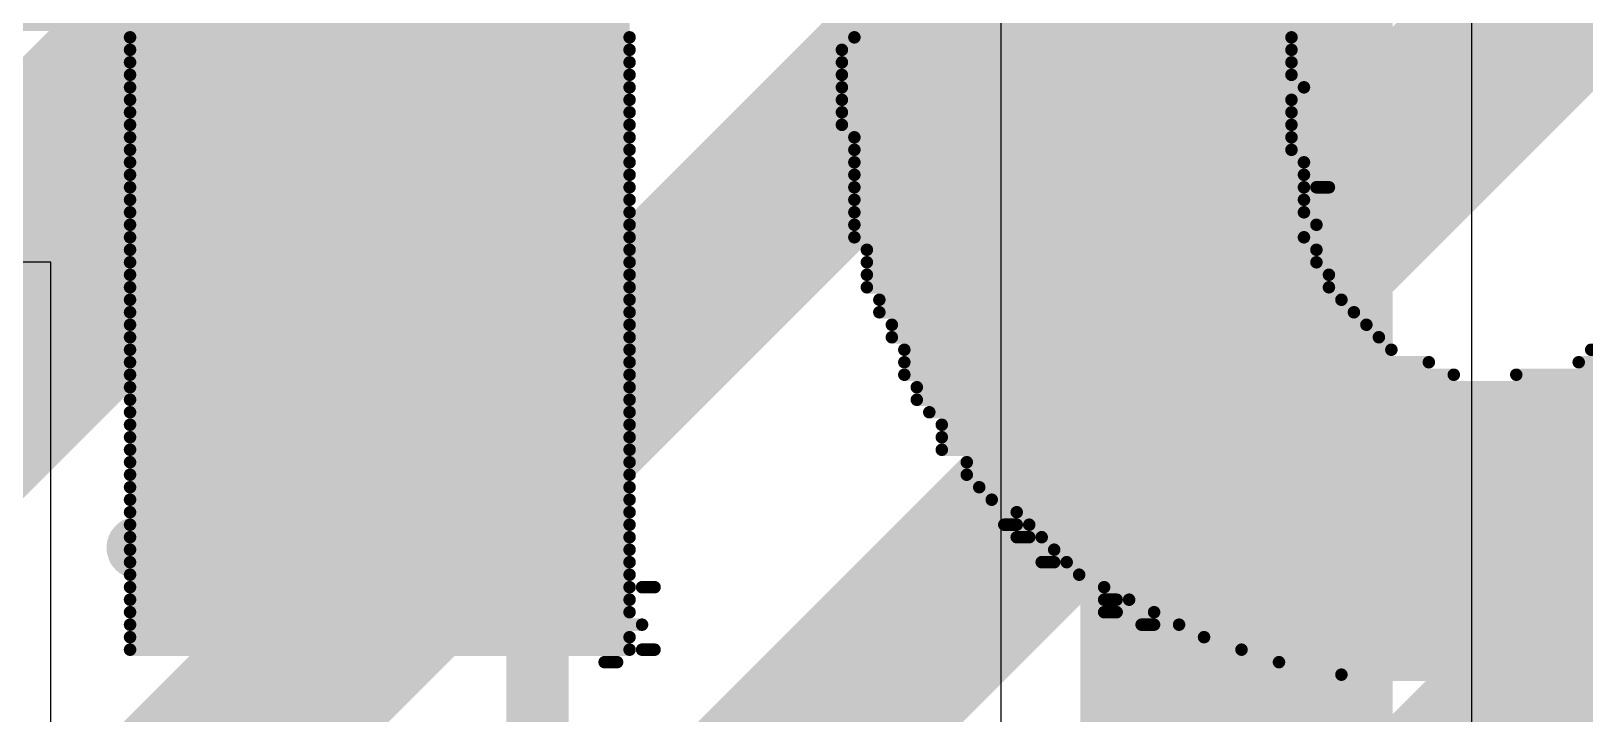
# Model space of a CAD drawing. Header units: millimetres. Extents: x -41 to 155, y -111 to 87.
# Drawn here: x -4.846 to -1.686, y 8.81 to 10.198 of the extents above; entities that cross this region are included whole.
import ezdxf

# ---------------------------------------------------------------- set-up
doc = ezdxf.new("R2010")
doc.units = ezdxf.units.MM
for name, color, linetype in [('BottomLayer', 5, 'Continuous'), ('BottomOverlay', 54, 'Continuous'), ('Mechanical1', 6, 'Continuous'), ('Mechanical2', 216, 'Continuous'), ('TopLayer', 1, 'Continuous'), ('TopOverlay', 2, 'Continuous')]:
    doc.layers.add(name, color=color, linetype=linetype)

# ---------------------------------------------------------------- blocks, each defined once
blk = doc.blocks.new('38_SMD_M______3')
at = {"layer": 'TopOverlay', "const_width": 0.127}
for points in [[(9.0718, -8.4094), (9.0718, -9.2222)], [(6.5826, -9.2222), (9.0718, -9.2222)]]:
    blk.add_lwpolyline(points, dxfattribs=at)
at = {"layer": 'TopOverlay', "const_width": 0.0635}
for points in [[(9.0401, -8.4094, 1), (9.1036, -8.4094, 1)], [(9.0401, -9.2222, 1), (9.1036, -9.2222, 1)], [(9.0401, -9.2222, 1), (9.1036, -9.2222, 1)]]:
    blk.add_lwpolyline(points, format="xyb", close=True, dxfattribs=at)

msp = doc.modelspace()

# ---------------------------------------------------------------- linework, layer by layer
at = {"layer": 'BottomLayer'}
for points, const_width in [([(-8.2859, 6.2738), (1.5185, 16.0782)], 0.635), ([(-9.7463, 2.2679), (2.6924, 14.7066)], 0.381), ([(-7.8309, 5.3517), (1.2192, 14.4018)], 0.381), ([(-8.5205, 2.0967), (2.8629, 13.4801)], 0.381)]:
    msp.add_lwpolyline(points, dxfattribs=dict(at, const_width=const_width))
at = {"layer": 'BottomOverlay', "const_width": 0.0254}
for points in [[(-6.677, 10.2108), (-3.629, 10.2108)], [(-3.1718, 10.2108), (-2.2828, 10.2108)], [(-4.645, 10.1854), (-3.629, 10.1854)], [(-3.1718, 10.1854), (-2.2828, 10.1854)], [(-4.645, 10.16), (-3.629, 10.16)], [(-4.645, 10.1346), (-3.629, 10.1346)], [(-3.1972, 10.16), (-2.2828, 10.16)], [(-3.1972, 10.1346), (-2.2828, 10.1346)], [(-4.645, 10.1092), (-3.629, 10.1092)], [(-3.1972, 10.1092), (-2.2828, 10.1092)], [(-4.645, 10.0838), (-3.629, 10.0838)], [(-3.1972, 10.0838), (-2.2574, 10.0838)], [(-4.645, 10.0584), (-3.629, 10.0584)], [(-3.1972, 10.0584), (-2.2828, 10.0584)], [(-4.645, 10.033), (-3.629, 10.033)], [(-4.645, 10.0076), (-3.629, 10.0076)], [(-3.1972, 10.033), (-2.2828, 10.033)], [(-3.1972, 10.0076), (-2.2828, 10.0076)], [(-4.645, 9.9822), (-3.629, 9.9822)], [(-3.1718, 9.9822), (-2.2828, 9.9822)], [(-4.645, 9.9568), (-3.629, 9.9568)], [(-3.1718, 9.9568), (-2.2828, 9.9568)], [(-4.645, 9.9314), (-3.629, 9.9314)], [(-3.1718, 9.9314), (-2.2574, 9.9314)], [(-4.645, 9.906), (-3.629, 9.906)], [(-4.645, 9.8806), (-3.629, 9.8806)], [(-3.1718, 9.906), (-2.2574, 9.906)], [(-3.1718, 9.8806), (-2.2574, 9.8806)], [(-2.232, 9.8806), (-2.2066, 9.8806)], [(-4.645, 9.8552), (-3.629, 9.8552)], [(-3.1718, 9.8552), (-2.2574, 9.8552)], [(-4.645, 9.8298), (-3.629, 9.8298)], [(-3.1718, 9.8298), (-2.2574, 9.8298)], [(-4.645, 9.8044), (-3.629, 9.8044)], [(-3.1718, 9.8044), (-2.232, 9.8044)], [(-4.645, 9.779), (-3.629, 9.779)], [(-4.645, 9.7536), (-3.629, 9.7536)], [(-3.1718, 9.779), (-2.2574, 9.779)], [(-3.1464, 9.7536), (-2.232, 9.7536)], [(-4.645, 9.7282), (-3.629, 9.7282)], [(-3.1464, 9.7282), (-2.232, 9.7282)], [(-4.645, 9.7028), (-3.629, 9.7028)], [(-3.1464, 9.7028), (-2.2066, 9.7028)], [(-4.645, 9.6774), (-3.629, 9.6774)], [(-3.1464, 9.6774), (-2.2066, 9.6774)], [(-4.645, 9.652), (-3.629, 9.652)], [(-4.645, 9.6266), (-3.629, 9.6266)], [(-3.121, 9.652), (-2.1812, 9.652)], [(-3.121, 9.6266), (-2.1558, 9.6266)], [(-4.645, 9.6012), (-3.629, 9.6012)], [(-3.0956, 9.6012), (-2.1304, 9.6012)], [(-4.645, 9.5758), (-3.629, 9.5758)], [(-3.0956, 9.5758), (-2.105, 9.5758)], [(-4.645, 9.5504), (-3.629, 9.5504)], [(-3.0702, 9.5504), (-2.0796, 9.5504)], [(-1.6732, 9.5504), (-0.6572, 9.5504)], [(-4.645, 9.525), (-3.629, 9.525)], [(-3.0702, 9.525), (-2.0034, 9.525)], [(-1.6986, 9.525), (-0.6572, 9.525)], [(-4.645, 9.4996), (-3.629, 9.4996)], [(-4.645, 9.4742), (-3.629, 9.4742)], [(-3.0702, 9.4996), (-1.9526, 9.4996)], [(-3.0448, 9.4742), (-0.6826, 9.4742)], [(-1.8256, 9.4996), (-0.6826, 9.4996)], [(-4.645, 9.4488), (-3.629, 9.4488)], [(-3.0448, 9.4488), (-0.6826, 9.4488)], [(-4.645, 9.4234), (-3.629, 9.4234)], [(-3.0194, 9.4234), (-0.708, 9.4234)], [(-4.645, 9.398), (-3.629, 9.398)], [(-2.994, 9.398), (-0.7334, 9.398)], [(-4.645, 9.3726), (-3.629, 9.3726)], [(-4.645, 9.3472), (-3.629, 9.3472)], [(-2.994, 9.3726), (-0.7588, 9.3726)], [(-2.994, 9.3472), (-0.7588, 9.3472)], [(-4.645, 9.3218), (-3.629, 9.3218)], [(-2.9432, 9.3218), (-0.7842, 9.3218)], [(-4.645, 9.2964), (-3.629, 9.2964)], [(-2.9432, 9.2964), (-0.7842, 9.2964)], [(-4.645, 9.271), (-3.629, 9.271)], [(-2.9178, 9.271), (-0.835, 9.271)], [(-4.645, 9.2456), (-3.629, 9.2456)], [(-4.645, 9.2202), (-3.629, 9.2202)], [(-2.8924, 9.2456), (-0.8604, 9.2456)], [(-2.8416, 9.2202), (-0.8858, 9.2202)], [(-4.645, 9.1948), (-3.629, 9.1948)], [(-2.867, 9.1948), (-2.8416, 9.1948)], [(-2.8162, 9.1948), (-0.9112, 9.1948)], [(-4.645, 9.1694), (-3.629, 9.1694)], [(-2.8416, 9.1694), (-2.8162, 9.1694)], [(-2.7908, 9.1694), (-0.9366, 9.1694)], [(-4.645, 9.144), (-3.629, 9.144)], [(-2.7654, 9.144), (-0.962, 9.144)], [(-4.645, 9.1186), (-3.629, 9.1186)], [(-4.645, 9.0932), (-3.629, 9.0932)], [(-2.7908, 9.1186), (-2.7654, 9.1186)], [(-2.74, 9.1186), (-1.0128, 9.1186)], [(-2.7146, 9.0932), (-1.0382, 9.0932)], [(-4.645, 9.0678), (-3.629, 9.0678)], [(-3.6036, 9.0678), (-3.5782, 9.0678)], [(-2.6638, 9.0678), (-1.089, 9.0678)], [(-4.645, 9.0424), (-3.629, 9.0424)], [(-2.6638, 9.0424), (-2.6384, 9.0424)], [(-2.613, 9.0424), (-1.1144, 9.0424)], [(-4.645, 9.017), (-3.629, 9.017)], [(-2.6638, 9.017), (-2.6384, 9.017)], [(-2.5622, 9.017), (-1.1652, 9.017)], [(-4.645, 8.9916), (-3.6036, 8.9916)], [(-4.645, 8.9662), (-3.629, 8.9662)], [(-2.5876, 8.9916), (-2.5622, 8.9916)], [(-2.5114, 8.9916), (-1.216, 8.9916)], [(-2.4606, 8.9662), (-1.2668, 8.9662)], [(-4.645, 8.9408), (-3.629, 8.9408)], [(-3.6036, 8.9408), (-3.5782, 8.9408)], [(-2.3844, 8.9408), (-1.343, 8.9408)], [(-3.6798, 8.9154), (-3.6544, 8.9154)], [(-2.3082, 8.9154), (-1.4446, 8.9154)], [(-2.1812, 8.89), (-1.5716, 8.89)]]:
    msp.add_lwpolyline(points, dxfattribs=at)
at = {"layer": 'BottomOverlay', "const_width": 0.0127}
for points in [[(-4.6513, 10.1854, 1), (-4.6386, 10.1854, 1)], [(-3.6353, 10.1854, 1), (-3.6226, 10.1854, 1)], [(-3.1781, 10.1854, 1), (-3.1654, 10.1854, 1)], [(-2.2891, 10.1854, 1), (-2.2764, 10.1854, 1)], [(-4.6513, 10.16, 1), (-4.6386, 10.16, 1)], [(-4.6513, 10.1346, 1), (-4.6386, 10.1346, 1)], [(-3.6353, 10.16, 1), (-3.6226, 10.16, 1)], [(-3.6353, 10.1346, 1), (-3.6226, 10.1346, 1)], [(-3.2035, 10.16, 1), (-3.1908, 10.16, 1)], [(-3.2035, 10.1346, 1), (-3.1908, 10.1346, 1)], [(-2.2891, 10.16, 1), (-2.2764, 10.16, 1)], [(-2.2891, 10.1346, 1), (-2.2764, 10.1346, 1)], [(-4.6513, 10.1092, 1), (-4.6386, 10.1092, 1)], [(-3.6353, 10.1092, 1), (-3.6226, 10.1092, 1)], [(-3.2035, 10.1092, 1), (-3.1908, 10.1092, 1)], [(-2.2891, 10.1092, 1), (-2.2764, 10.1092, 1)], [(-4.6513, 10.0838, 1), (-4.6386, 10.0838, 1)], [(-3.6353, 10.0838, 1), (-3.6226, 10.0838, 1)], [(-3.2035, 10.0838, 1), (-3.1908, 10.0838, 1)], [(-2.2637, 10.0838, 1), (-2.251, 10.0838, 1)], [(-4.6513, 10.0584, 1), (-4.6386, 10.0584, 1)], [(-3.6353, 10.0584, 1), (-3.6226, 10.0584, 1)], [(-3.2035, 10.0584, 1), (-3.1908, 10.0584, 1)], [(-2.2891, 10.0584, 1), (-2.2764, 10.0584, 1)], [(-4.6513, 10.033, 1), (-4.6386, 10.033, 1)], [(-4.6513, 10.0076, 1), (-4.6386, 10.0076, 1)], [(-3.6353, 10.033, 1), (-3.6226, 10.033, 1)], [(-3.6353, 10.0076, 1), (-3.6226, 10.0076, 1)], [(-3.2035, 10.033, 1), (-3.1908, 10.033, 1)], [(-3.2035, 10.0076, 1), (-3.1908, 10.0076, 1)], [(-2.2891, 10.033, 1), (-2.2764, 10.033, 1)], [(-2.2891, 10.0076, 1), (-2.2764, 10.0076, 1)], [(-4.6513, 9.9822, 1), (-4.6386, 9.9822, 1)], [(-3.6353, 9.9822, 1), (-3.6226, 9.9822, 1)], [(-3.1781, 9.9822, 1), (-3.1654, 9.9822, 1)], [(-2.2891, 9.9822, 1), (-2.2764, 9.9822, 1)], [(-4.6513, 9.9568, 1), (-4.6386, 9.9568, 1)], [(-3.6353, 9.9568, 1), (-3.6226, 9.9568, 1)], [(-3.1781, 9.9568, 1), (-3.1654, 9.9568, 1)], [(-2.2891, 9.9568, 1), (-2.2764, 9.9568, 1)], [(-4.6513, 9.9314, 1), (-4.6386, 9.9314, 1)], [(-3.6353, 9.9314, 1), (-3.6226, 9.9314, 1)], [(-3.1781, 9.9314, 1), (-3.1654, 9.9314, 1)], [(-2.2637, 9.9314, 1), (-2.251, 9.9314, 1)], [(-4.6513, 9.906, 1), (-4.6386, 9.906, 1)], [(-4.6513, 9.8806, 1), (-4.6386, 9.8806, 1)], [(-3.6353, 9.906, 1), (-3.6226, 9.906, 1)], [(-3.6353, 9.8806, 1), (-3.6226, 9.8806, 1)], [(-3.1781, 9.906, 1), (-3.1654, 9.906, 1)], [(-3.1781, 9.8806, 1), (-3.1654, 9.8806, 1)], [(-2.2637, 9.906, 1), (-2.251, 9.906, 1)], [(-2.2637, 9.8806, 1), (-2.251, 9.8806, 1)], [(-2.2383, 9.8806, 1), (-2.2256, 9.8806, 1)], [(-2.2129, 9.8806, 1), (-2.2002, 9.8806, 1)], [(-4.6513, 9.8552, 1), (-4.6386, 9.8552, 1)], [(-3.6353, 9.8552, 1), (-3.6226, 9.8552, 1)], [(-3.1781, 9.8552, 1), (-3.1654, 9.8552, 1)], [(-2.2637, 9.8552, 1), (-2.251, 9.8552, 1)], [(-4.6513, 9.8298, 1), (-4.6386, 9.8298, 1)], [(-3.6353, 9.8298, 1), (-3.6226, 9.8298, 1)], [(-3.1781, 9.8298, 1), (-3.1654, 9.8298, 1)], [(-2.2637, 9.8298, 1), (-2.251, 9.8298, 1)], [(-4.6513, 9.8044, 1), (-4.6386, 9.8044, 1)], [(-3.6353, 9.8044, 1), (-3.6226, 9.8044, 1)], [(-3.1781, 9.8044, 1), (-3.1654, 9.8044, 1)], [(-2.2383, 9.8044, 1), (-2.2256, 9.8044, 1)], [(-4.6513, 9.779, 1), (-4.6386, 9.779, 1)], [(-4.6513, 9.7536, 1), (-4.6386, 9.7536, 1)], [(-3.6353, 9.779, 1), (-3.6226, 9.779, 1)], [(-3.6353, 9.7536, 1), (-3.6226, 9.7536, 1)], [(-3.1781, 9.779, 1), (-3.1654, 9.779, 1)], [(-3.1527, 9.7536, 1), (-3.14, 9.7536, 1)], [(-2.2637, 9.779, 1), (-2.251, 9.779, 1)], [(-2.2383, 9.7536, 1), (-2.2256, 9.7536, 1)], [(-4.6513, 9.7282, 1), (-4.6386, 9.7282, 1)], [(-3.6353, 9.7282, 1), (-3.6226, 9.7282, 1)], [(-3.1527, 9.7282, 1), (-3.14, 9.7282, 1)], [(-2.2383, 9.7282, 1), (-2.2256, 9.7282, 1)], [(-4.6513, 9.7028, 1), (-4.6386, 9.7028, 1)], [(-3.6353, 9.7028, 1), (-3.6226, 9.7028, 1)], [(-3.1527, 9.7028, 1), (-3.14, 9.7028, 1)], [(-2.2129, 9.7028, 1), (-2.2002, 9.7028, 1)], [(-4.6513, 9.6774, 1), (-4.6386, 9.6774, 1)], [(-3.6353, 9.6774, 1), (-3.6226, 9.6774, 1)], [(-3.1527, 9.6774, 1), (-3.14, 9.6774, 1)], [(-2.2129, 9.6774, 1), (-2.2002, 9.6774, 1)], [(-4.6513, 9.652, 1), (-4.6386, 9.652, 1)], [(-4.6513, 9.6266, 1), (-4.6386, 9.6266, 1)], [(-3.6353, 9.652, 1), (-3.6226, 9.652, 1)], [(-3.6353, 9.6266, 1), (-3.6226, 9.6266, 1)], [(-3.1273, 9.652, 1), (-3.1146, 9.652, 1)], [(-3.1273, 9.6266, 1), (-3.1146, 9.6266, 1)], [(-2.1875, 9.652, 1), (-2.1748, 9.652, 1)], [(-2.1621, 9.6266, 1), (-2.1494, 9.6266, 1)], [(-4.6513, 9.6012, 1), (-4.6386, 9.6012, 1)], [(-3.6353, 9.6012, 1), (-3.6226, 9.6012, 1)], [(-3.1019, 9.6012, 1), (-3.0892, 9.6012, 1)], [(-2.1367, 9.6012, 1), (-2.124, 9.6012, 1)], [(-4.6513, 9.5758, 1), (-4.6386, 9.5758, 1)], [(-3.6353, 9.5758, 1), (-3.6226, 9.5758, 1)], [(-3.1019, 9.5758, 1), (-3.0892, 9.5758, 1)], [(-2.1113, 9.5758, 1), (-2.0986, 9.5758, 1)], [(-4.6513, 9.5504, 1), (-4.6386, 9.5504, 1)], [(-3.6353, 9.5504, 1), (-3.6226, 9.5504, 1)], [(-3.0765, 9.5504, 1), (-3.0638, 9.5504, 1)], [(-2.0859, 9.5504, 1), (-2.0732, 9.5504, 1)], [(-1.6795, 9.5504, 1), (-1.6668, 9.5504, 1)], [(-4.6513, 9.525, 1), (-4.6386, 9.525, 1)], [(-3.6353, 9.525, 1), (-3.6226, 9.525, 1)], [(-3.0765, 9.525, 1), (-3.0638, 9.525, 1)], [(-2.0097, 9.525, 1), (-1.997, 9.525, 1)], [(-1.7049, 9.525, 1), (-1.6922, 9.525, 1)], [(-4.6513, 9.4996, 1), (-4.6386, 9.4996, 1)], [(-4.6513, 9.4742, 1), (-4.6386, 9.4742, 1)], [(-3.6353, 9.4996, 1), (-3.6226, 9.4996, 1)], [(-3.6353, 9.4742, 1), (-3.6226, 9.4742, 1)], [(-3.0765, 9.4996, 1), (-3.0638, 9.4996, 1)], [(-3.0511, 9.4742, 1), (-3.0384, 9.4742, 1)], [(-1.9589, 9.4996, 1), (-1.9462, 9.4996, 1)], [(-1.8319, 9.4996, 1), (-1.8192, 9.4996, 1)], [(-4.6513, 9.4488, 1), (-4.6386, 9.4488, 1)], [(-3.6353, 9.4488, 1), (-3.6226, 9.4488, 1)], [(-3.0511, 9.4488, 1), (-3.0384, 9.4488, 1)], [(-4.6513, 9.4234, 1), (-4.6386, 9.4234, 1)], [(-3.6353, 9.4234, 1), (-3.6226, 9.4234, 1)], [(-3.0257, 9.4234, 1), (-3.013, 9.4234, 1)], [(-4.6513, 9.398, 1), (-4.6386, 9.398, 1)], [(-3.6353, 9.398, 1), (-3.6226, 9.398, 1)], [(-3.0003, 9.398, 1), (-2.9876, 9.398, 1)], [(-4.6513, 9.3726, 1), (-4.6386, 9.3726, 1)], [(-4.6513, 9.3472, 1), (-4.6386, 9.3472, 1)], [(-3.6353, 9.3726, 1), (-3.6226, 9.3726, 1)], [(-3.6353, 9.3472, 1), (-3.6226, 9.3472, 1)], [(-3.0003, 9.3726, 1), (-2.9876, 9.3726, 1)], [(-3.0003, 9.3472, 1), (-2.9876, 9.3472, 1)], [(-4.6513, 9.3218, 1), (-4.6386, 9.3218, 1)], [(-3.6353, 9.3218, 1), (-3.6226, 9.3218, 1)], [(-2.9495, 9.3218, 1), (-2.9368, 9.3218, 1)], [(-4.6513, 9.2964, 1), (-4.6386, 9.2964, 1)], [(-3.6353, 9.2964, 1), (-3.6226, 9.2964, 1)], [(-2.9495, 9.2964, 1), (-2.9368, 9.2964, 1)], [(-4.6513, 9.271, 1), (-4.6386, 9.271, 1)], [(-3.6353, 9.271, 1), (-3.6226, 9.271, 1)], [(-2.9241, 9.271, 1), (-2.9114, 9.271, 1)], [(-4.6513, 9.2456, 1), (-4.6386, 9.2456, 1)], [(-4.6513, 9.2202, 1), (-4.6386, 9.2202, 1)], [(-3.6353, 9.2456, 1), (-3.6226, 9.2456, 1)], [(-3.6353, 9.2202, 1), (-3.6226, 9.2202, 1)], [(-2.8987, 9.2456, 1), (-2.886, 9.2456, 1)], [(-2.8479, 9.2202, 1), (-2.8352, 9.2202, 1)], [(-4.6513, 9.1948, 1), (-4.6386, 9.1948, 1)], [(-3.6353, 9.1948, 1), (-3.6226, 9.1948, 1)], [(-2.8733, 9.1948, 1), (-2.8606, 9.1948, 1)], [(-2.8479, 9.1948, 1), (-2.8352, 9.1948, 1)], [(-2.8225, 9.1948, 1), (-2.8098, 9.1948, 1)], [(-4.6513, 9.1694, 1), (-4.6386, 9.1694, 1)], [(-3.6353, 9.1694, 1), (-3.6226, 9.1694, 1)], [(-2.8479, 9.1694, 1), (-2.8352, 9.1694, 1)], [(-2.8225, 9.1694, 1), (-2.8098, 9.1694, 1)], [(-2.7971, 9.1694, 1), (-2.7844, 9.1694, 1)], [(-4.6513, 9.144, 1), (-4.6386, 9.144, 1)], [(-3.6353, 9.144, 1), (-3.6226, 9.144, 1)], [(-2.7717, 9.144, 1), (-2.759, 9.144, 1)], [(-4.6513, 9.1186, 1), (-4.6386, 9.1186, 1)], [(-4.6513, 9.0932, 1), (-4.6386, 9.0932, 1)], [(-3.6353, 9.1186, 1), (-3.6226, 9.1186, 1)], [(-3.6353, 9.0932, 1), (-3.6226, 9.0932, 1)], [(-2.7971, 9.1186, 1), (-2.7844, 9.1186, 1)], [(-2.7717, 9.1186, 1), (-2.759, 9.1186, 1)], [(-2.7463, 9.1186, 1), (-2.7336, 9.1186, 1)], [(-2.7209, 9.0932, 1), (-2.7082, 9.0932, 1)], [(-4.6513, 9.0678, 1), (-4.6386, 9.0678, 1)], [(-3.6353, 9.0678, 1), (-3.6226, 9.0678, 1)], [(-3.6099, 9.0678, 1), (-3.5972, 9.0678, 1)], [(-3.5845, 9.0678, 1), (-3.5718, 9.0678, 1)], [(-2.6701, 9.0678, 1), (-2.6574, 9.0678, 1)], [(-4.6513, 9.0424, 1), (-4.6386, 9.0424, 1)], [(-3.6353, 9.0424, 1), (-3.6226, 9.0424, 1)], [(-2.6701, 9.0424, 1), (-2.6574, 9.0424, 1)], [(-2.6447, 9.0424, 1), (-2.632, 9.0424, 1)], [(-2.6193, 9.0424, 1), (-2.6066, 9.0424, 1)], [(-4.6513, 9.017, 1), (-4.6386, 9.017, 1)], [(-3.6353, 9.017, 1), (-3.6226, 9.017, 1)], [(-2.6701, 9.017, 1), (-2.6574, 9.017, 1)], [(-2.6447, 9.017, 1), (-2.632, 9.017, 1)], [(-2.5685, 9.017, 1), (-2.5558, 9.017, 1)], [(-4.6513, 8.9916, 1), (-4.6386, 8.9916, 1)], [(-4.6513, 8.9662, 1), (-4.6386, 8.9662, 1)], [(-3.6353, 8.9662, 1), (-3.6226, 8.9662, 1)], [(-3.6099, 8.9916, 1), (-3.5972, 8.9916, 1)], [(-2.5939, 8.9916, 1), (-2.5812, 8.9916, 1)], [(-2.5685, 8.9916, 1), (-2.5558, 8.9916, 1)], [(-2.5177, 8.9916, 1), (-2.505, 8.9916, 1)], [(-2.4669, 8.9662, 1), (-2.4542, 8.9662, 1)], [(-4.6513, 8.9408, 1), (-4.6386, 8.9408, 1)], [(-3.6353, 8.9408, 1), (-3.6226, 8.9408, 1)], [(-3.6099, 8.9408, 1), (-3.5972, 8.9408, 1)], [(-3.5845, 8.9408, 1), (-3.5718, 8.9408, 1)], [(-2.3907, 8.9408, 1), (-2.378, 8.9408, 1)], [(-3.6861, 8.9154, 1), (-3.6734, 8.9154, 1)], [(-3.6607, 8.9154, 1), (-3.648, 8.9154, 1)], [(-2.3145, 8.9154, 1), (-2.3018, 8.9154, 1)], [(-2.1875, 8.89, 1), (-2.1748, 8.89, 1)]]:
    msp.add_lwpolyline(points, format="xyb", close=True, dxfattribs=at)
at = {"layer": 'Mechanical1', "const_width": 0.254}
msp.add_lwpolyline([(-26.7326, 19.8284, -3.064051), (-27.0164, -19.4272)], format="xyb", dxfattribs=at)
at = {"layer": 'Mechanical2', "const_width": 0.254}
msp.add_lwpolyline([(-27.7733, 19.435, -3.216016), (-28.067, -19.0083)], format="xyb", dxfattribs=at)
at = {"layer": 'TopLayer'}
for p, q in [((-1.9156, -3.8884), (-1.9156, 20.5455)), ((-2.8738, 20.347), (-2.8738, -3.8884)), ((-4.8062, 9.7286), (-4.9942, 9.7286)), ((-4.8062, 7.9238), (-4.8062, 9.7286))]:
    msp.add_line(p, q, dxfattribs=at)
at = {"layer": 'TopLayer', "const_width": 0.635}
msp.add_lwpolyline([(-2.3947, -4.0683), (-2.3947, 20.5455)], dxfattribs=at)

# ---------------------------------------------------------------- block references
at = {"rotation": 90}
msp.add_blockref('38_SMD_M______3', (-13.0386, 0.0762), dxfattribs=at)

doc.saveas('drawing.dxf')
